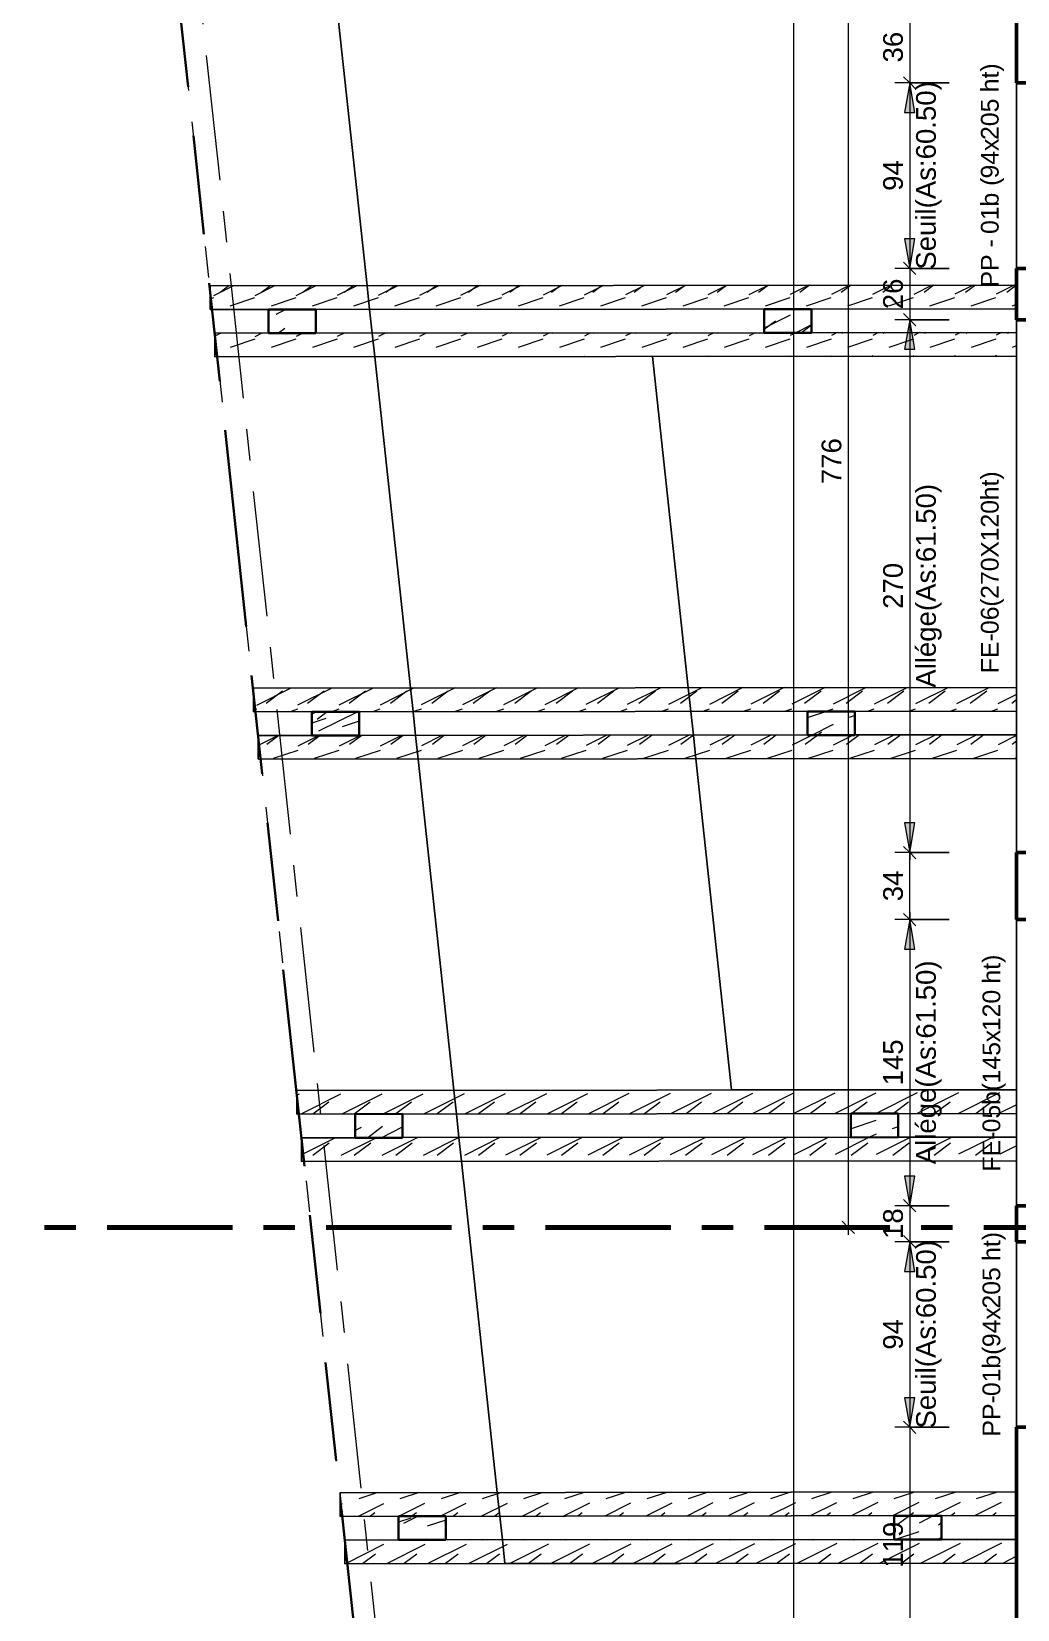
# Model space of a CAD drawing. Header units: metres. Extents: x 399 to 3028, y -427 to 863.
# Drawn here: x 405.5 to 410.5, y -414.57 to -406.57 of the extents above; entities that cross this region are included whole.
import ezdxf

# ---------------------------------------------------------------- set-up
doc = ezdxf.new("R2010")
doc.units = ezdxf.units.M
for name, pattern in [('Caché', [0.265, 0.175, -0.09]), ('Double tiret', [2.75, 1, -0.25, 0.5, -0.25, 0.5, -0.25]), ('Ligne de quadrillage', [1.11125, 0.635, -0.15875, 0.15875, -0.15875]), ('Tiret', [0.3175, 0.15875, -0.15875])]:
    doc.linetypes.add(name, pattern=pattern)
for name, color, linetype, lineweight in [('A-ANNO-DIMS', 211, 'Continuous', 9), ('A-ANNO-DIMS-50', 211, 'Continuous', 9), ('A-DETL', 90, 'Continuous', 18), ('A-DOOR-IDEN', 31, 'Continuous', 18), ('A-FLOR', 192, 'Continuous', 18), ('A-GLAZ-IDEN', 152, 'Continuous', 18), ('A-WALL', 113, 'Continuous', 18), ('L-SITE', 91, 'Double tiret', 35), ('S-BEAM', 12, 'Continuous', 18), ('S-COLS', 52, 'Continuous', 18), ('S-GRID', 1, 'Continuous', 9)]:
    doc.layers.add(name, color=color, linetype=linetype, lineweight=lineweight)
doc.styles.add('Arial', font='arial.ttf', dxfattribs={"height": 0.1})
doc.styles.add('Arial_6', font='arial.ttf', dxfattribs={"height": 0.09})
doc.dimstyles.new('AES-_COTATION_1_50_2', dxfattribs={"dimscale": 0.3048, "dimtxt": 0.102026, "dimasz": 0.205052, "dimexe": 0.246063, "dimexo": 0.0625, "dimgap": 0.016404, "dimtad": 1, "dimdec": 1, "dimlfac": 100, "dimrnd": 0.5, "dimdsep": 46, "dimtxsty": 'Arial', "dimblk1": 'OBLIQUE', "dimblk2": 'OBLIQUE', "dimsah": 1, "dimcen": 0.09, "dimdle": 0.123031, "dimazin": 0, "dimtfac": 1, "dimtdec": 4, "dimtix": 1, "dimtmove": 0, "dimatfit": 3, "dimfxl": 0.656168, "dimfxlon": 1, "dimtvp": 1, "dimtolj": 1, "dimtzin": 0, "dimarcsym": 2})
doc.dimstyles.new('AES-_COTATION_1_50_3', dxfattribs={"dimscale": 0.3048, "dimtxt": 0.102026, "dimasz": 0.205052, "dimexe": 0.246063, "dimexo": 0.0625, "dimgap": 0.016404, "dimtad": 1, "dimdec": 1, "dimlfac": 100, "dimrnd": 0.5, "dimdsep": 46, "dimtxsty": 'Arial', "dimblk1": 'OBLIQUE', "dimblk2": 'OBLIQUE', "dimsah": 1, "dimcen": 0.09, "dimdle": 0.123031, "dimazin": 0, "dimtfac": 1, "dimtdec": 4, "dimtix": 1, "dimtmove": 0, "dimatfit": 3, "dimfxl": 0.656168, "dimfxlon": 1, "dimtvp": 1, "dimtolj": 1, "dimtzin": 0, "dimarcsym": 2})
doc.dimstyles.new('AES-_COTATION_Allège_1_50', dxfattribs={"dimscale": 0.3048, "dimtxt": 0.102026, "dimasz": 0.492126, "dimexe": 0.246063, "dimexo": 0.0625, "dimgap": 0.016404, "dimtad": 1, "dimdec": 1, "dimlfac": 100, "dimrnd": 0.5, "dimdsep": 46, "dimtxsty": 'Arial', "dimsah": 1, "dimcen": 0.09, "dimdle": 0.123031, "dimazin": 0, "dimtfac": 1, "dimtdec": 4, "dimtix": 1, "dimtmove": 0, "dimatfit": 3, "dimfxl": 0.656168, "dimfxlon": 1, "dimtvp": 1, "dimtolj": 1, "dimtzin": 0, "dimarcsym": 2})
pattern_1 = [(216.87, (-38.043, -42.857), (0.625199256, 0.416401117), [0.104, -0.937]), (206.565, (-37.918, -42.919), (-0.207954508, -0.207954136), [0.233, -0.233]), (198.435, (-37.918, -43.023), (-0.416471782, -0.20839447), [0.132, -0.527])]
pattern_2 = [(216.811, (-445.139, 371.753), (0.6256277112, 0.415757101), [0.104, -0.937]), (206.506, (-445.014, 371.69), (-0.208168537, -0.207739886), [0.233, -0.233]), (198.376, (-445.014, 371.586), (-0.416686154, -0.2079655), [0.132, -0.527])]
pattern_3 = [(216.811, (-444.921, 369.714), (0.6256277112, 0.415757101), [0.104, -0.937]), (206.506, (-444.796, 369.652), (-0.208168537, -0.207739886), [0.233, -0.233]), (198.376, (-444.796, 369.548), (-0.416686154, -0.2079655), [0.132, -0.527])]
pattern_4 = [(216.811, (-444.703, 367.676), (0.6256277112, 0.415757101), [0.104, -0.937]), (206.506, (-444.578, 367.613), (-0.208168537, -0.207739886), [0.233, -0.233]), (198.376, (-444.578, 367.509), (-0.416686154, -0.2079655), [0.132, -0.527])]
pattern_5 = [(216.811, (-444.486, 365.638), (0.6256277112, 0.415757101), [0.104, -0.937]), (206.506, (-444.361, 365.575), (-0.208168537, -0.207739886), [0.233, -0.233]), (198.376, (-444.361, 365.471), (-0.416686154, -0.2079655), [0.132, -0.527])]

# ---------------------------------------------------------------- blocks, each defined once
blk = doc.blocks.new('P - AES_Poteau-618366-AES_EXE_BET_TZ_R_1_COF_0100-Plan coffrage PH R_1 Diffusion')
at = {"layer": 'S-COLS'}
h = blk.add_hatch(dxfattribs=at)
h.set_pattern_fill('FP_2', color=34, style=0, pattern_type=2)
h.set_pattern_definition(pattern_2)
h.paths.add_polyline_path([(-0.12, -0.06), (0.12, -0.06), (0.12, 0.06), (-0.12, 0.0598), (-0.12, -0.06)])
h = blk.add_hatch(dxfattribs=at)
h.set_pattern_fill('FP_2', color=34, style=0, pattern_type=2)
h.set_pattern_definition(pattern_2)
h.paths.add_polyline_path([(-0.12, -0.06), (0.12, -0.06), (0.12, 0.06), (-0.12, 0.0598), (-0.12, -0.06)])
at = {"layer": 'S-COLS', "color": 44, "lineweight": 35}
for p, q in [((-0.12, 0.06), (0.12, 0.06)), ((-0.12, -0.06), (-0.12, 0.06)), ((0.12, 0.06), (0.12, -0.06)), ((0.12, -0.06), (-0.12, -0.06))]:
    blk.add_line(p, q, dxfattribs=at)
blk = doc.blocks.new('P - AES_Poteau-V1-AES_EXE_BET_TZ_R_1_COF_0100-Plan coffrage PH R_1 Diffusion')
at = {"layer": 'S-COLS'}
h = blk.add_hatch(dxfattribs=at)
h.set_pattern_fill('FP_3', color=34, style=0, pattern_type=2)
h.set_pattern_definition(pattern_3)
h.paths.add_polyline_path([(-0.12, -0.06), (0.12, -0.06), (0.12, 0.06), (-0.12, 0.0598), (-0.12, -0.06)])
h = blk.add_hatch(dxfattribs=at)
h.set_pattern_fill('FP_3', color=34, style=0, pattern_type=2)
h.set_pattern_definition(pattern_3)
h.paths.add_polyline_path([(-0.12, -0.06), (0.12, -0.06), (0.12, 0.06), (-0.12, 0.0598), (-0.12, -0.06)])
at = {"layer": 'S-COLS', "color": 44, "lineweight": 35}
for p, q in [((-0.12, 0.06), (0.12, 0.06)), ((-0.12, -0.06), (-0.12, 0.06)), ((0.12, 0.06), (0.12, -0.06)), ((0.12, -0.06), (-0.12, -0.06))]:
    blk.add_line(p, q, dxfattribs=at)
blk = doc.blocks.new('P - AES_Poteau-V2-AES_EXE_BET_TZ_R_1_COF_0100-Plan coffrage PH R_1 Diffusion')
at = {"layer": 'S-COLS'}
h = blk.add_hatch(dxfattribs=at)
h.set_pattern_fill('FP_4', color=34, style=0, pattern_type=2)
h.set_pattern_definition(pattern_4)
h.paths.add_polyline_path([(-0.12, -0.06), (0.12, -0.06), (0.12, 0.06), (-0.12, 0.0598), (-0.12, -0.06)])
h = blk.add_hatch(dxfattribs=at)
h.set_pattern_fill('FP_4', color=34, style=0, pattern_type=2)
h.set_pattern_definition(pattern_4)
h.paths.add_polyline_path([(-0.12, -0.06), (0.12, -0.06), (0.12, 0.06), (-0.12, 0.0598), (-0.12, -0.06)])
at = {"layer": 'S-COLS', "color": 44, "lineweight": 35}
for p, q in [((-0.12, 0.06), (0.12, 0.06)), ((-0.12, -0.06), (-0.12, 0.06)), ((0.12, 0.06), (0.12, -0.06)), ((0.12, -0.06), (-0.12, -0.06))]:
    blk.add_line(p, q, dxfattribs=at)
blk = doc.blocks.new('P - AES_Poteau-V3-AES_EXE_BET_TZ_R_1_COF_0100-Plan coffrage PH R_1 Diffusion')
at = {"layer": 'S-COLS'}
h = blk.add_hatch(dxfattribs=at)
h.set_pattern_fill('FP_5', color=34, style=0, pattern_type=2)
h.set_pattern_definition(pattern_5)
h.paths.add_polyline_path([(-0.12, -0.06), (0.12, -0.06), (0.12, 0.06), (-0.12, 0.0596), (-0.12, -0.058)])
h = blk.add_hatch(dxfattribs=at)
h.set_pattern_fill('FP_5', color=34, style=0, pattern_type=2)
h.set_pattern_definition(pattern_5)
h.paths.add_polyline_path([(-0.12, -0.06), (0.12, -0.06), (0.12, 0.06), (-0.12, 0.0596), (-0.12, -0.058)])
at = {"layer": 'S-COLS', "color": 44, "lineweight": 35}
for p, q in [((-0.12, 0.06), (0.12, 0.06)), ((-0.12, -0.06), (-0.12, 0.06)), ((0.12, 0.06), (0.12, -0.06)), ((0.12, -0.06), (-0.12, -0.06))]:
    blk.add_line(p, q, dxfattribs=at)
blk = doc.blocks.new('Family - ___-883270-AES_EXE_BET_TZ_R_1_COF_0100-Plan coffrage PH R_1 Diffusion')
at = {"layer": 'A-DETL', "linetype": 'Tiret'}
blk.add_line((441.0484, -340.5755), (447.9666, -373.0035), dxfattribs=at)
at = {"layer": 'L-SITE'}
blk.add_line((441.0484, -340.5755), (447.9666, -373.0035), dxfattribs=at)
blk = doc.blocks.new('DIMBLOCK346-AES_EXE_BET_TZ_R_1_COF_0100-Plan coffrage PH R_1 Diffusion')
at = {"layer": 'A-ANNO-DIMS-50', "transparency": 16777216}
for p, q in [((409.949, -406.4697), (409.9177, -406.4385)), ((409.949, -406.4322), (409.949, -406.8681)), ((410.149, -406.4697), (409.874, -406.4697)), ((409.949, -406.4697), (409.9802, -406.501)), ((409.949, -406.4697), (410.149, -406.4697)), ((410.149, -406.8306), (409.874, -406.8307)), ((409.949, -406.8306), (409.9177, -406.7994)), ((409.949, -406.8306), (409.9802, -406.8619)), ((409.949, -406.8306), (410.149, -406.8306))]:
    blk.add_line(p, q, dxfattribs=at)
at = {"layer": 'A-ANNO-DIMS-50', "color": 0, "transparency": 16777216, "insert": (409.8141, -406.7271), "char_height": 0.1, "width": 0.184588, "attachment_point": 1, "rotation": 90, "line_spacing_factor": 0.941778, "style": 'Arial'}
blk.add_mtext('36', dxfattribs=at)
blk = doc.blocks.new('_Oblique')
at = {"color": 0, "linetype": 'ByBlock', "lineweight": -2}
blk.add_line((-0.5, -0.5), (0.5, 0.5), dxfattribs=at)
blk = doc.blocks.new('DIMBLOCK347-AES_EXE_BET_TZ_R_1_COF_0100-Plan coffrage PH R_1 Diffusion')
at = {"layer": 'A-ANNO-DIMS-50', "transparency": 16777216}
for points in [[(409.949, -406.8306), (409.9225, -406.9807), (409.9754, -406.9807)], [(409.949, -407.7706), (409.9754, -407.6207), (409.9225, -407.6207)]]:
    blk.add_hatch(color=256, dxfattribs=at).paths.add_polyline_path(points)
for p, q in [((410.149, -406.8306), (409.874, -406.8307)), ((409.949, -406.8306), (409.9225, -406.9807)), ((409.949, -406.7931), (409.949, -407.8081)), ((409.9754, -406.9807), (409.949, -406.8306)), ((409.949, -406.8306), (410.149, -406.8306)), ((409.9225, -406.9807), (409.9754, -406.9807)), ((409.9754, -407.6207), (409.9225, -407.6207)), ((409.9225, -407.6207), (409.949, -407.7706)), ((409.949, -407.7706), (409.9754, -407.6207)), ((410.149, -407.7706), (409.874, -407.7707)), ((409.949, -407.7706), (410.149, -407.7706))]:
    blk.add_line(p, q, dxfattribs=at)
at = {"layer": 'A-ANNO-DIMS-50', "color": 0, "transparency": 16777216, "char_height": 0.1, "attachment_point": 1, "line_spacing_factor": 0.941778, "style": 'Arial'}
for s, insert, width, rotation in [('Seuil(As:60.50)', (409.9811, -407.777), 1.143318, 90.00085), ('94', (409.8141, -407.3776), 0.184588, 90)]:
    blk.add_mtext(s, dxfattribs=dict(at, insert=insert, width=width, rotation=rotation))
blk = doc.blocks.new('DIMBLOCK348-AES_EXE_BET_TZ_R_1_COF_0100-Plan coffrage PH R_1 Diffusion')
at = {"layer": 'A-ANNO-DIMS-50', "transparency": 16777216}
for p, q in [((409.949, -407.7331), (409.949, -408.0678)), ((410.149, -407.7706), (409.874, -407.7707)), ((409.949, -407.7706), (409.9177, -407.7394)), ((409.949, -407.7706), (409.9802, -407.8019)), ((409.949, -407.7706), (410.149, -407.7706)), ((410.149, -408.0303), (409.874, -408.0303)), ((409.949, -408.0303), (409.9177, -407.9991)), ((409.949, -408.0303), (409.9802, -408.0616)), ((409.949, -408.0303), (410.149, -408.0303))]:
    blk.add_line(p, q, dxfattribs=at)
at = {"layer": 'A-ANNO-DIMS-50', "color": 0, "transparency": 16777216, "insert": (409.8142, -407.9774), "char_height": 0.1, "width": 0.184588, "attachment_point": 1, "rotation": 90, "line_spacing_factor": 0.941778, "style": 'Arial'}
blk.add_mtext('26', dxfattribs=at)
blk = doc.blocks.new('DIMBLOCK349-AES_EXE_BET_TZ_R_1_COF_0100-Plan coffrage PH R_1 Diffusion')
at = {"layer": 'A-ANNO-DIMS-50', "transparency": 16777216}
for points in [[(409.949, -408.0303), (409.9225, -408.1803), (409.9754, -408.1803)], [(409.949, -410.7303), (409.9755, -410.5803), (409.9226, -410.5803)]]:
    blk.add_hatch(color=256, dxfattribs=at).paths.add_polyline_path(points)
for p, q in [((410.149, -408.0303), (409.874, -408.0303)), ((409.949, -408.0303), (409.9225, -408.1803)), ((409.949, -407.9928), (409.949, -410.7678)), ((409.9754, -408.1803), (409.949, -408.0303)), ((409.949, -408.0303), (410.149, -408.0303)), ((409.9225, -408.1803), (409.9754, -408.1803)), ((409.9755, -410.5803), (409.9226, -410.5803)), ((409.9226, -410.5803), (409.949, -410.7303)), ((409.949, -410.7303), (409.9755, -410.5803)), ((410.149, -410.7303), (409.874, -410.7303)), ((409.949, -410.7303), (410.149, -410.7303))]:
    blk.add_line(p, q, dxfattribs=at)
at = {"layer": 'A-ANNO-DIMS-50', "color": 0, "transparency": 16777216, "char_height": 0.1, "attachment_point": 1, "line_spacing_factor": 0.941778, "style": 'Arial'}
for s, insert, width, rotation in [('Allége(As:61.50)', (409.9811, -409.8952), 1.235613, 90.00085), ('270', (409.8142, -409.4957), 0.276883, 90)]:
    blk.add_mtext(s, dxfattribs=dict(at, insert=insert, width=width, rotation=rotation))
blk = doc.blocks.new('DIMBLOCK350-AES_EXE_BET_TZ_R_1_COF_0100-Plan coffrage PH R_1 Diffusion')
at = {"layer": 'A-ANNO-DIMS-50', "transparency": 16777216}
for p, q in [((409.949, -411.1074), (409.949, -410.6928)), ((410.149, -410.7303), (409.874, -410.7303)), ((409.949, -410.7303), (409.9178, -410.6991)), ((409.949, -410.7303), (409.9803, -410.7616)), ((409.949, -410.7303), (410.149, -410.7303)), ((410.149, -411.0699), (409.874, -411.0699)), ((409.949, -411.0699), (409.9178, -411.0387)), ((409.949, -411.0699), (409.9803, -411.1012)), ((409.949, -411.0699), (410.149, -411.0699))]:
    blk.add_line(p, q, dxfattribs=at)
at = {"layer": 'A-ANNO-DIMS-50', "color": 0, "transparency": 16777216, "insert": (409.8142, -410.9771), "char_height": 0.1, "width": 0.184588, "attachment_point": 1, "rotation": 90, "line_spacing_factor": 0.941778, "style": 'Arial'}
blk.add_mtext('34', dxfattribs=at)
blk = doc.blocks.new('DIMBLOCK351-AES_EXE_BET_TZ_R_1_COF_0100-Plan coffrage PH R_1 Diffusion')
at = {"layer": 'A-ANNO-DIMS-50', "transparency": 16777216}
for points in [[(409.949, -411.0699), (409.9226, -411.2199), (409.9755, -411.2199)], [(409.949, -412.5199), (409.9755, -412.3699), (409.9226, -412.3699)]]:
    blk.add_hatch(color=256, dxfattribs=at).paths.add_polyline_path(points)
for p, q in [((410.149, -411.0699), (409.874, -411.0699)), ((409.949, -411.0699), (409.9226, -411.2199)), ((409.949, -411.0324), (409.949, -412.5574)), ((409.9755, -411.2199), (409.949, -411.0699)), ((409.949, -411.0699), (410.149, -411.0699)), ((409.9226, -411.2199), (409.9755, -411.2199)), ((409.9755, -412.3699), (409.9226, -412.3699)), ((409.9226, -412.3699), (409.949, -412.5199)), ((409.949, -412.5199), (409.9755, -412.3699)), ((410.149, -412.5199), (409.874, -412.5199)), ((409.949, -412.5199), (410.149, -412.5199))]:
    blk.add_line(p, q, dxfattribs=at)
at = {"layer": 'A-ANNO-DIMS-50', "color": 0, "transparency": 16777216, "char_height": 0.1, "attachment_point": 1, "line_spacing_factor": 0.941778, "style": 'Arial'}
for s, insert, width, rotation in [('Allége(As:61.50)', (409.9812, -412.3098), 1.235613, 90.00085), ('145', (409.8142, -411.9103), 0.276883, 90)]:
    blk.add_mtext(s, dxfattribs=dict(at, insert=insert, width=width, rotation=rotation))
blk = doc.blocks.new('DIMBLOCK352-AES_EXE_BET_TZ_R_1_COF_0100-Plan coffrage PH R_1 Diffusion')
at = {"layer": 'A-ANNO-DIMS-50', "transparency": 16777216}
for p, q in [((410.149, -412.5199), (409.874, -412.5199)), ((409.949, -412.5199), (409.9178, -412.4887)), ((409.949, -412.4824), (409.949, -412.7399)), ((409.949, -412.5199), (409.9803, -412.5512)), ((409.949, -412.5199), (410.149, -412.5199)), ((409.949, -412.7024), (409.9178, -412.6711)), ((410.149, -412.7024), (409.874, -412.7024)), ((409.949, -412.7024), (409.9803, -412.7336)), ((409.949, -412.7024), (410.149, -412.7024))]:
    blk.add_line(p, q, dxfattribs=at)
at = {"layer": 'A-ANNO-DIMS-50', "color": 0, "transparency": 16777216, "insert": (409.8142, -412.6881), "char_height": 0.1, "width": 0.184588, "attachment_point": 1, "rotation": 90, "line_spacing_factor": 0.941778, "style": 'Arial'}
blk.add_mtext('18', dxfattribs=at)
blk = doc.blocks.new('DIMBLOCK353-AES_EXE_BET_TZ_R_1_COF_0100-Plan coffrage PH R_1 Diffusion')
at = {"layer": 'A-ANNO-DIMS-50', "transparency": 16777216}
for points in [[(409.949, -412.7024), (409.9226, -412.8524), (409.9755, -412.8524)], [(409.9491, -413.6424), (409.9755, -413.4924), (409.9226, -413.4924)]]:
    blk.add_hatch(color=256, dxfattribs=at).paths.add_polyline_path(points)
for p, q in [((409.949, -412.6649), (409.9491, -413.6799)), ((410.149, -412.7024), (409.874, -412.7024)), ((409.949, -412.7024), (409.9226, -412.8524)), ((409.9755, -412.8524), (409.949, -412.7024)), ((409.949, -412.7024), (410.149, -412.7024)), ((409.9226, -412.8524), (409.9755, -412.8524)), ((409.9755, -413.4924), (409.9226, -413.4924)), ((409.9226, -413.4924), (409.9491, -413.6424)), ((409.9491, -413.6424), (409.9755, -413.4924)), ((410.1491, -413.6424), (409.8741, -413.6424)), ((409.9491, -413.6424), (410.1491, -413.6424))]:
    blk.add_line(p, q, dxfattribs=at)
at = {"layer": 'A-ANNO-DIMS-50', "color": 0, "transparency": 16777216, "char_height": 0.1, "attachment_point": 1, "line_spacing_factor": 0.941778, "style": 'Arial'}
for s, insert, width, rotation in [('Seuil(As:60.50)', (409.9812, -413.6488), 1.143318, 90.00085), ('94', (409.8142, -413.2493), 0.184588, 90)]:
    blk.add_mtext(s, dxfattribs=dict(at, insert=insert, width=width, rotation=rotation))
blk = doc.blocks.new('DIMBLOCK354-AES_EXE_BET_TZ_R_1_COF_0100-Plan coffrage PH R_1 Diffusion')
at = {"layer": 'A-ANNO-DIMS-50', "transparency": 16777216}
for p, q in [((410.1491, -413.6424), (409.8741, -413.6424)), ((409.9491, -413.6424), (409.9178, -413.6111)), ((409.9491, -413.6049), (409.9491, -414.872)), ((409.9491, -413.6424), (409.9803, -413.6736)), ((409.9491, -413.6424), (410.1491, -413.6424)), ((410.1491, -414.8345), (409.8741, -414.8346)), ((409.9491, -414.8345), (409.9178, -414.8033)), ((409.9491, -414.8345), (409.9803, -414.8658)), ((409.9491, -414.8345), (410.1491, -414.8345))]:
    blk.add_line(p, q, dxfattribs=at)
at = {"layer": 'A-ANNO-DIMS-50', "color": 0, "transparency": 16777216, "insert": (409.8142, -414.3538), "char_height": 0.1, "width": 0.276883, "attachment_point": 1, "rotation": 90, "line_spacing_factor": 0.941778, "style": 'Arial'}
blk.add_mtext('119', dxfattribs=at)
blk = doc.blocks.new('DIMBLOCK784-AES_EXE_BET_TZ_R_1_COF_0100-Plan coffrage PH R_1 Diffusion')
at = {"layer": 'A-ANNO-DIMS-50', "transparency": 16777216}
for p, q in [((409.6368, -404.8672), (409.6055, -404.8359)), ((409.6368, -404.8297), (409.6369, -412.6668)), ((409.8368, -404.8672), (409.5618, -404.8672)), ((409.6368, -404.8672), (409.668, -404.8984)), ((409.6368, -404.8672), (409.8368, -404.8672)), ((409.6369, -412.6293), (409.6057, -412.598)), ((409.8369, -412.6293), (409.5619, -412.6293)), ((409.6369, -412.6293), (409.6682, -412.6605)), ((409.6369, -412.6293), (409.8369, -412.6293))]:
    blk.add_line(p, q, dxfattribs=at)
at = {"layer": 'A-ANNO-DIMS-50', "color": 0, "transparency": 16777216, "insert": (409.502, -408.8636), "char_height": 0.1, "width": 0.276883, "attachment_point": 1, "rotation": 90, "line_spacing_factor": 0.941778, "style": 'Arial'}
blk.add_mtext('776', dxfattribs=at)
blk = doc.blocks.new('DIMBLOCK785-AES_EXE_BET_TZ_R_1_COF_0100-Plan coffrage PH R_1 Diffusion')
at = {"layer": 'A-ANNO-DIMS-50', "transparency": 16777216}
for p, q in [((409.362, -417.0847), (409.362, -392.707)), ((409.162, -392.7445), (409.437, -392.7445)), ((409.362, -392.7445), (409.162, -392.7445)), ((409.362, -392.7445), (409.3307, -392.7132)), ((409.362, -392.7445), (409.3932, -392.7757)), ((409.562, -417.0472), (409.287, -417.0472)), ((409.362, -417.0472), (409.3307, -417.016)), ((409.362, -417.0472), (409.3932, -417.0785)), ((409.362, -417.0472), (409.562, -417.0472))]:
    blk.add_line(p, q, dxfattribs=at)
at = {"layer": 'A-ANNO-DIMS-50', "color": 0, "transparency": 16777216, "insert": (409.2271, -405.1078), "char_height": 0.1, "width": 0.50856, "attachment_point": 1, "rotation": 90, "line_spacing_factor": 0.941778, "style": 'Arial'}
blk.add_mtext('2430.5', dxfattribs=at)

msp = doc.modelspace()

# ---------------------------------------------------------------- hatches: boundary and pattern name
at = {"layer": 'S-BEAM'}
h = msp.add_hatch(dxfattribs=at)
h.set_pattern_fill('FP_1', color=9, style=0, pattern_type=2)
h.set_pattern_definition(pattern_1)
h.paths.add_polyline_path([(406.6971, -407.859), (406.6971, -407.9789), (410.4909, -407.9751), (410.4908, -407.8551), (406.9372, -407.8587)])
h.paths.add_polyline_path([(406.4016, -407.9793), (406.6971, -407.979), (406.6971, -407.859), (406.4015, -407.8593)])
h = msp.add_hatch(dxfattribs=at)
h.set_pattern_fill('FP_1', color=9, style=0, pattern_type=2)
h.set_pattern_definition(pattern_1)
h.paths.add_polyline_path([(406.6971, -407.859), (406.6971, -407.9789), (410.4909, -407.9751), (410.4908, -407.8551), (406.9372, -407.8587)])
h.paths.add_polyline_path([(406.4016, -407.9793), (406.6971, -407.979), (406.6971, -407.859), (406.4015, -407.8593)])
h = msp.add_hatch(dxfattribs=at)
h.set_pattern_fill('FP_1', color=9, style=0, pattern_type=2)
h.set_pattern_definition(pattern_1)
h.paths.add_polyline_path([(406.4253, -408.2193), (410.4909, -408.2151), (410.4908, -408.0951), (406.4252, -408.0993)])
h = msp.add_hatch(dxfattribs=at)
h.set_pattern_fill('FP_1', color=9, style=0, pattern_type=2)
h.set_pattern_definition(pattern_1)
h.paths.add_polyline_path([(406.4253, -408.2193), (410.4909, -408.2151), (410.4908, -408.0951), (406.4252, -408.0993)])
h = msp.add_hatch(dxfattribs=at)
h.set_pattern_fill('FP_1', color=9, style=0, pattern_type=2)
h.set_pattern_definition(pattern_1)
h.paths.add_polyline_path([(406.6213, -410.0173), (410.4909, -410.0133), (410.4908, -409.8933), (406.6211, -409.8973)])
h = msp.add_hatch(dxfattribs=at)
h.set_pattern_fill('FP_1', color=9, style=0, pattern_type=2)
h.set_pattern_definition(pattern_1)
h.paths.add_polyline_path([(406.6213, -410.0173), (410.4909, -410.0133), (410.4908, -409.8933), (406.6211, -409.8973)])
h = msp.add_hatch(dxfattribs=at)
h.set_pattern_fill('FP_1', color=9, style=0, pattern_type=2)
h.set_pattern_definition(pattern_1)
h.paths.add_polyline_path([(406.645, -410.2573), (410.4909, -410.2533), (410.4908, -410.1333), (409.671, -410.1342), (409.671, -410.1348), (409.431, -410.1348), (409.4308, -410.1344), (406.6449, -410.1373)])
h = msp.add_hatch(dxfattribs=at)
h.set_pattern_fill('FP_1', color=9, style=0, pattern_type=2)
h.set_pattern_definition(pattern_1)
h.paths.add_polyline_path([(406.645, -410.2573), (410.4909, -410.2533), (410.4908, -410.1333), (409.671, -410.1342), (409.671, -410.1348), (409.431, -410.1348), (409.4308, -410.1344), (406.6449, -410.1373)])
h = msp.add_hatch(dxfattribs=at)
h.set_pattern_fill('FP_1', color=9, style=0, pattern_type=2)
h.set_pattern_definition(pattern_1)
h.paths.add_polyline_path([(406.8409, -412.0555), (410.4909, -412.0518), (410.4909, -411.9318), (406.8408, -411.9355)])
h = msp.add_hatch(dxfattribs=at)
h.set_pattern_fill('FP_1', color=9, style=0, pattern_type=2)
h.set_pattern_definition(pattern_1)
h.paths.add_polyline_path([(406.8409, -412.0555), (410.4909, -412.0518), (410.4909, -411.9318), (406.8408, -411.9355)])
h = msp.add_hatch(dxfattribs=at)
h.set_pattern_fill('FP_1', color=9, style=0, pattern_type=2)
h.set_pattern_definition(pattern_1)
h.paths.add_polyline_path([(406.8647, -412.2955), (410.4909, -412.2917), (410.4909, -412.1718), (409.8906, -412.1724), (409.8906, -412.173), (409.6506, -412.173), (409.6505, -412.1726), (406.8645, -412.1755)])
h = msp.add_hatch(dxfattribs=at)
h.set_pattern_fill('FP_1', color=9, style=0, pattern_type=2)
h.set_pattern_definition(pattern_1)
h.paths.add_polyline_path([(406.8647, -412.2955), (410.4909, -412.2917), (410.4909, -412.1718), (409.8906, -412.1724), (409.8906, -412.173), (409.6506, -412.173), (409.6505, -412.1726), (406.8645, -412.1755)])
h = msp.add_hatch(dxfattribs=at)
h.set_pattern_fill('FP_1', color=9, style=0, pattern_type=2)
h.set_pattern_definition(pattern_1)
h.paths.add_polyline_path([(407.0606, -414.0937), (410.491, -414.0902), (410.4909, -413.9702), (407.0605, -413.9737)])
h = msp.add_hatch(dxfattribs=at)
h.set_pattern_fill('FP_1', color=9, style=0, pattern_type=2)
h.set_pattern_definition(pattern_1)
h.paths.add_polyline_path([(407.0606, -414.0937), (410.491, -414.0902), (410.4909, -413.9702), (407.0605, -413.9737)])
h = msp.add_hatch(dxfattribs=at)
h.set_pattern_fill('FP_1', color=9, style=0, pattern_type=2)
h.set_pattern_definition(pattern_1)
h.paths.add_polyline_path([(407.0843, -414.3337), (410.491, -414.3302), (410.4909, -414.2102), (410.1105, -414.2106), (410.1105, -414.2112), (409.8705, -414.2112), (409.8704, -414.2108), (407.0842, -414.2137), (407.0843, -414.3328)])
h = msp.add_hatch(dxfattribs=at)
h.set_pattern_fill('FP_1', color=9, style=0, pattern_type=2)
h.set_pattern_definition(pattern_1)
h.paths.add_polyline_path([(407.0843, -414.3337), (410.491, -414.3302), (410.4909, -414.2102), (410.1105, -414.2106), (410.1105, -414.2112), (409.8705, -414.2112), (409.8704, -414.2108), (407.0842, -414.2137), (407.0843, -414.3328)])
at = {"layer": 'S-COLS'}
h = msp.add_hatch(dxfattribs=at)
h.set_pattern_fill('FP_1', color=34, style=0, pattern_type=2)
h.set_pattern_definition(pattern_1)
h.paths.add_polyline_path([(409.2113, -408.0969), (409.4513, -408.0966), (409.4512, -407.9766), (409.2112, -407.9769), (409.2113, -408.0966)])
h = msp.add_hatch(dxfattribs=at)
h.set_pattern_fill('FP_1', color=34, style=0, pattern_type=2)
h.set_pattern_definition(pattern_1)
h.paths.add_polyline_path([(409.2113, -408.0969), (409.4513, -408.0966), (409.4512, -407.9766), (409.2112, -407.9769), (409.2113, -408.0966)])
h = msp.add_hatch(dxfattribs=at)
h.set_pattern_fill('FP_1', color=34, style=0, pattern_type=2)
h.set_pattern_definition(pattern_1)
h.paths.add_polyline_path([(409.431, -410.1351), (409.671, -410.1348), (409.6708, -410.0148), (409.4308, -410.0151), (409.431, -410.1348)])
h = msp.add_hatch(dxfattribs=at)
h.set_pattern_fill('FP_1', color=34, style=0, pattern_type=2)
h.set_pattern_definition(pattern_1)
h.paths.add_polyline_path([(409.431, -410.1351), (409.671, -410.1348), (409.6708, -410.0148), (409.4308, -410.0151), (409.431, -410.1348)])
h = msp.add_hatch(dxfattribs=at)
h.set_pattern_fill('FP_1', color=34, style=0, pattern_type=2)
h.set_pattern_definition(pattern_1)
h.paths.add_polyline_path([(409.6506, -412.1733), (409.8906, -412.173), (409.8905, -412.053), (409.6505, -412.0533), (409.6506, -412.173)])
h = msp.add_hatch(dxfattribs=at)
h.set_pattern_fill('FP_1', color=34, style=0, pattern_type=2)
h.set_pattern_definition(pattern_1)
h.paths.add_polyline_path([(409.6506, -412.1733), (409.8906, -412.173), (409.8905, -412.053), (409.6505, -412.0533), (409.6506, -412.173)])
h = msp.add_hatch(dxfattribs=at)
h.set_pattern_fill('FP_1', color=34, style=0, pattern_type=2)
h.set_pattern_definition(pattern_1)
h.paths.add_polyline_path([(409.8705, -414.2115), (410.1105, -414.2112), (410.1104, -414.0912), (409.8704, -414.0915), (409.8704, -414.0937)])
h = msp.add_hatch(dxfattribs=at)
h.set_pattern_fill('FP_1', color=34, style=0, pattern_type=2)
h.set_pattern_definition(pattern_1)
h.paths.add_polyline_path([(409.8705, -414.2115), (410.1105, -414.2112), (410.1104, -414.0912), (409.8704, -414.0915), (409.8704, -414.0937)])

# ---------------------------------------------------------------- linework, layer by layer
at = {"layer": 'A-FLOR', "color": 31, "lineweight": 25}
for p, q in [((407.1974, -407.8584), (407.0161, -406.18)), ((410.4908, -406.1765), (410.4909, -407.9151)), ((407.2233, -408.0985), (407.2103, -407.9784)), ((410.4909, -407.9751), (410.4909, -408.1551)), ((407.4174, -409.8965), (407.2362, -408.2185)), ((410.4909, -408.2153), (408.6454, -408.2172)), ((408.6454, -408.2172), (408.8262, -409.895)), ((407.4433, -410.1365), (407.4304, -410.0165)), ((408.8392, -410.015), (408.8521, -410.135)), ((407.6375, -411.9347), (407.4563, -410.2564)), ((408.865, -410.255), (409.0458, -411.9322)), ((409.0458, -411.9322), (410.4909, -411.9317)), ((410.4909, -411.9317), (410.4909, -411.9918)), ((407.6634, -412.1746), (407.6504, -412.0547)), ((410.4909, -412.0518), (410.4909, -412.2318)), ((407.8576, -413.9729), (407.6764, -412.2946)), ((410.4909, -412.2917), (410.491, -414.0302)), ((407.8835, -414.2128), (407.8705, -414.0929)), ((410.491, -414.0902), (410.491, -414.2702)), ((410.491, -414.3302), (407.8964, -414.3328))]:
    msp.add_line(p, q, dxfattribs=at)
at = {"layer": 'A-FLOR', "color": 31, "linetype": 'Caché', "lineweight": 25}
for p, q in [((407.2103, -407.9784), (407.1974, -407.8585)), ((410.4909, -407.9151), (410.4909, -407.975)), ((407.2362, -408.2184), (407.2233, -408.0985)), ((410.4909, -408.1552), (410.4909, -408.2153)), ((407.4304, -410.0164), (407.4174, -409.8965)), ((408.8262, -409.8951), (408.8392, -410.015)), ((407.4563, -410.2564), (407.4433, -410.1365)), ((408.8521, -410.1351), (408.865, -410.2549)), ((407.6504, -412.0546), (407.6375, -411.9347)), ((410.4909, -411.9918), (410.4909, -412.0517)), ((407.6764, -412.2946), (407.6634, -412.1747)), ((410.4909, -412.2318), (410.4909, -412.2917)), ((407.8705, -414.0928), (407.8576, -413.9729)), ((410.491, -414.0302), (410.491, -414.0901)), ((407.8964, -414.3328), (407.8835, -414.2129)), ((410.491, -414.2702), (410.491, -414.3302))]:
    msp.add_line(p, q, dxfattribs=at)
at = {"layer": 'A-WALL', "color": 2, "lineweight": 50}
for p, q in [((410.4909, -406.8306), (410.4908, -406.4697)), ((410.6709, -406.8306), (410.4909, -406.8306)), ((410.4909, -408.0303), (410.4909, -407.7706)), ((410.4909, -407.7706), (410.6709, -407.7706)), ((410.6709, -408.0303), (410.4909, -408.0303)), ((410.4909, -411.0699), (410.4909, -410.7303)), ((410.4909, -410.7303), (410.6709, -410.7303)), ((410.6709, -411.0699), (410.4909, -411.0699)), ((410.4909, -412.7024), (410.4909, -412.5199)), ((410.4909, -412.5199), (410.6709, -412.5199)), ((410.6709, -412.7024), (410.4909, -412.7024)), ((410.491, -414.8345), (410.491, -413.6424)), ((410.491, -413.6424), (410.671, -413.6424))]:
    msp.add_line(p, q, dxfattribs=at)
at = {"layer": 'A-WALL', "color": 3, "lineweight": 25}
for p, q in [((410.4909, -406.8306), (410.4909, -407.7706)), ((410.4909, -408.0303), (410.4909, -410.7303)), ((410.4909, -411.0699), (410.4909, -412.5199)), ((410.4909, -412.7024), (410.491, -413.6424))]:
    msp.add_line(p, q, dxfattribs=at)
at = {"layer": 'S-BEAM', "color": 24, "lineweight": 25}
for p, q in [((406.4015, -407.8593), (410.4908, -407.8551)), ((406.4015, -407.8593), (406.4016, -407.9793)), ((410.4909, -407.9151), (410.4908, -407.8551)), ((410.4909, -407.9751), (406.9371, -407.9787)), ((410.4909, -407.9751), (410.4909, -407.9151)), ((406.6971, -407.979), (406.4016, -407.9793)), ((406.937, -407.9787), (406.6971, -407.979)), ((406.4252, -408.0993), (409.2113, -408.0964)), ((406.4252, -408.0993), (406.4253, -408.2193)), ((409.2113, -408.0964), (409.2113, -408.0969)), ((409.2113, -408.0969), (409.4513, -408.0966)), ((409.4513, -408.0962), (410.4908, -408.0951)), ((409.4513, -408.0966), (409.4513, -408.0962)), ((410.4909, -408.1551), (410.4908, -408.0951)), ((410.4909, -408.2151), (406.4253, -408.2193)), ((410.4909, -408.2151), (410.4909, -408.1551)), ((406.6211, -409.8973), (410.4908, -409.8933)), ((406.6211, -409.8973), (406.6213, -410.0173)), ((410.4909, -409.9533), (410.4908, -409.8933)), ((410.491, -410.0133), (410.4909, -409.9533)), ((410.4909, -410.0133), (406.6213, -410.0173)), ((406.6449, -410.1373), (406.9169, -410.137)), ((406.6449, -410.1373), (406.645, -410.2573)), ((406.9169, -410.137), (407.1568, -410.1367)), ((407.1569, -410.1367), (409.431, -410.1344)), ((409.431, -410.1344), (409.431, -410.1351)), ((409.431, -410.1351), (409.671, -410.1348)), ((409.671, -410.1342), (410.4908, -410.1333)), ((409.671, -410.1348), (409.671, -410.1342)), ((410.4909, -410.1933), (410.4908, -410.1333)), ((410.491, -410.2533), (410.4909, -410.1933)), ((410.4909, -410.2533), (406.645, -410.2573)), ((406.8408, -411.9355), (410.4909, -411.9318)), ((406.8408, -411.9355), (406.8409, -412.0555)), ((410.4909, -411.9918), (410.4909, -411.9318)), ((410.4909, -412.0518), (406.8409, -412.0555)), ((410.491, -412.0518), (410.4909, -411.9918)), ((406.8645, -412.1755), (407.1365, -412.1752)), ((406.8645, -412.1755), (406.8647, -412.2955)), ((407.1366, -412.1752), (407.3765, -412.1749)), ((407.3765, -412.1749), (409.6506, -412.1726)), ((409.6506, -412.1726), (409.6506, -412.1733)), ((409.6506, -412.1733), (409.8906, -412.173)), ((409.8906, -412.1724), (410.4909, -412.1718)), ((409.8906, -412.173), (409.8906, -412.1724)), ((410.4909, -412.2318), (410.4909, -412.1718)), ((410.4909, -412.2918), (406.8647, -412.2955)), ((410.491, -412.2918), (410.4909, -412.2318)), ((407.0605, -413.9737), (410.4909, -413.9702)), ((407.0605, -413.9737), (407.0606, -414.0937)), ((410.491, -414.0302), (410.4909, -413.9702)), ((410.491, -414.0902), (410.491, -414.0302)), ((410.491, -414.0902), (407.0606, -414.0937)), ((407.0842, -414.2137), (407.3564, -414.2134)), ((407.0842, -414.2137), (407.0843, -414.3337)), ((407.3564, -414.2134), (407.5963, -414.2131)), ((407.5964, -414.2131), (409.8705, -414.2108)), ((409.8705, -414.2108), (409.8705, -414.2115)), ((409.8705, -414.2115), (410.1105, -414.2112)), ((410.1105, -414.2106), (410.4909, -414.2102)), ((410.1105, -414.2112), (410.1105, -414.2106)), ((410.491, -414.2702), (410.4909, -414.2102)), ((410.491, -414.3302), (410.491, -414.2702)), ((410.491, -414.3302), (407.0843, -414.3337))]:
    msp.add_line(p, q, dxfattribs=at)
at = {"layer": 'S-COLS', "color": 44, "lineweight": 35}
for p, q in [((409.2112, -407.9769), (409.4512, -407.9766)), ((409.2113, -408.0969), (409.2112, -407.9769)), ((409.4512, -407.9766), (409.4513, -408.0966)), ((409.4513, -408.0966), (409.2113, -408.0969)), ((409.4308, -410.0151), (409.6708, -410.0148)), ((409.431, -410.1351), (409.4308, -410.0151)), ((409.6708, -410.0148), (409.671, -410.1348)), ((409.671, -410.1348), (409.431, -410.1351)), ((409.6505, -412.0533), (409.8905, -412.053)), ((409.6506, -412.1733), (409.6505, -412.0533)), ((409.8905, -412.053), (409.8906, -412.173)), ((409.8906, -412.173), (409.6506, -412.1733)), ((409.8704, -414.0915), (410.1104, -414.0912)), ((409.8705, -414.2115), (409.8704, -414.0915)), ((410.1104, -414.0912), (410.1105, -414.2112)), ((410.1105, -414.2112), (409.8705, -414.2115))]:
    msp.add_line(p, q, dxfattribs=at)
at = {"layer": 'S-GRID', "linetype": 'Ligne de quadrillage'}
msp.add_line((403.5199, -380.1753), (408.2565, -424.0576), dxfattribs=at)
at = {"layer": 'S-GRID', "linetype": 'Ligne de quadrillage', "lineweight": 100}
msp.add_line((402.5455, -412.6293), (470.4955, -412.6293), dxfattribs=at)

# ---------------------------------------------------------------- block references
at = {"layer": 'L-SITE', "linetype": 'Tiret', "lineweight": 18, "rotation": 354.117617010805}
msp.add_blockref('Family - ___-883270-AES_EXE_BET_TZ_R_1_COF_0100-Plan coffrage PH R_1 Diffusion', (0, 0), dxfattribs=at)
at = {"layer": 'S-COLS', "color": 24, "lineweight": 25, "rotation": 0.05869832699800914}
for name, p in [('P - AES_Poteau-V3-AES_EXE_BET_TZ_R_1_COF_0100-Plan coffrage PH R_1 Diffusion', (406.8171, -408.0388)), ('P - AES_Poteau-V2-AES_EXE_BET_TZ_R_1_COF_0100-Plan coffrage PH R_1 Diffusion', (407.0368, -410.077)), ('P - AES_Poteau-V1-AES_EXE_BET_TZ_R_1_COF_0100-Plan coffrage PH R_1 Diffusion', (407.2565, -412.1151)), ('P - AES_Poteau-618366-AES_EXE_BET_TZ_R_1_COF_0100-Plan coffrage PH R_1 Diffusion', (407.4763, -414.1533))]:
    msp.add_blockref(name, p, dxfattribs=at)

# ---------------------------------------------------------------- texts
at = {"layer": 'A-DOOR-IDEN', "lineweight": 9, "char_height": 0.09, "attachment_point": 1, "rotation": 90, "style": 'Arial_6'}
for s, insert, width in [('ht)', (410.3098, -406.8784), 0.172363), ('205 ', (410.3098, -407.1199), 0.292616), ('94', (410.3098, -407.315), 0.168354), ('\\fArial|b0|i0|c178|p34|;x', (410.3098, -407.1761), 0.068143), ('b (', (410.3098, -407.4572), 0.172363), ('01', (410.3098, -407.5961), 0.168354), ('PP - ', (410.3098, -407.8673), 0.328692), ('ht)', (410.318, -412.7996), 0.172363), ('205 ', (410.318, -413.0411), 0.292616), ('\\fArial|b0|i0|c178|p34|;x', (410.318, -413.0973), 0.068143), ('94', (410.318, -413.2362), 0.168354), ('b(', (410.318, -413.3454), 0.132278), ('01', (410.318, -413.4843), 0.168354), ('PP-', (410.318, -413.6893), 0.248523)]:
    msp.add_mtext(s, dxfattribs=dict(at, insert=insert, width=width))
at = {"layer": 'A-GLAZ-IDEN', "lineweight": 9, "char_height": 0.09, "attachment_point": 1, "rotation": 90, "style": 'Arial_6'}
for s, insert, width in [('ht)', (410.3098, -408.9454), 0.172363), ('120', (410.3098, -409.1538), 0.252532), ('\\fArial|b0|i0|c178|p34|;X', (410.3098, -409.2365), 0.100211), ('270', (410.3098, -409.4448), 0.252532), ('\\fArial|b0|i0|c178|p34|;(', (410.3098, -409.4845), 0.048101), ('06', (410.3098, -409.6234), 0.168354), ('FE-', (410.3098, -409.8219), 0.240506), ('ht)', (410.318, -411.3941), 0.172363), ('120 ', (410.318, -411.6355), 0.292616), ('\\fArial|b0|i0|c178|p34|;x', (410.318, -411.6918), 0.068143), ('145', (410.318, -411.9001), 0.252532), ('b(', (410.318, -412.0093), 0.132278), ('05', (410.318, -412.1482), 0.168354), ('FE-', (410.318, -412.3466), 0.240506)]:
    msp.add_mtext(s, dxfattribs=dict(at, insert=insert, width=width))

# ---------------------------------------------------------------- dimensions: what is measured, and where the dimension line sits
at = {"layer": 'A-ANNO-DIMS'}
for base, p1, p2, angle, dimstyle, override, picture, middle in [((409.362, -392.7445), (409.562, -417.0472), (409.162, -392.7445), 90, 'AES-_COTATION_1_50_3', {"dimpost": '<>', "dimfxl": 24.305993}, 'DIMBLOCK785-AES_EXE_BET_TZ_R_1_COF_0100-Plan coffrage PH R_1 Diffusion', (409.3059, -404.8959)), ((409.6369, -412.6293), (409.8368, -404.8672), (409.8369, -412.6293), 270.00102, 'AES-_COTATION_1_50_3', {"dimpost": '<>', "dimfxl": 7.762064}, 'DIMBLOCK784-AES_EXE_BET_TZ_R_1_COF_0100-Plan coffrage PH R_1 Diffusion', (409.6929, -408.7482)), ((409.949, -406.8306), (410.149, -406.4697), (410.149, -406.8306), 270.00085, 'AES-_COTATION_1_50_2', {"dimpost": '<>', "dimfxl": 0.360908}, 'DIMBLOCK346-AES_EXE_BET_TZ_R_1_COF_0100-Plan coffrage PH R_1 Diffusion', (410.005, -406.6502)), ((409.949, -408.0303), (410.149, -407.7706), (410.149, -408.0303), 270.00085, 'AES-_COTATION_1_50_2', {"dimpost": '<>', "dimfxl": 0.259685}, 'DIMBLOCK348-AES_EXE_BET_TZ_R_1_COF_0100-Plan coffrage PH R_1 Diffusion', (410.005, -407.9005)), ((409.949, -410.7303), (410.149, -411.0699), (410.149, -410.7303), 270.00085, 'AES-_COTATION_1_50_2', {"dimpost": '<>', "dimfxl": 0.339607}, 'DIMBLOCK350-AES_EXE_BET_TZ_R_1_COF_0100-Plan coffrage PH R_1 Diffusion', (410.0051, -410.9001)), ((409.94905, -412.70238), (410.14905, -412.51994), (410.14905, -412.70238), 270.00085, 'AES-_COTATION_1_50_2', {"dimpost": '<>', "dimfxl": 0.182439}, 'DIMBLOCK352-AES_EXE_BET_TZ_R_1_COF_0100-Plan coffrage PH R_1 Diffusion', (410.0051, -412.61116)), ((409.9491, -414.8345), (410.1491, -413.6424), (410.1491, -414.8345), 270.00085, 'AES-_COTATION_1_50_2', {"dimpost": '<>', "dimfxl": 1.192169}, 'DIMBLOCK354-AES_EXE_BET_TZ_R_1_COF_0100-Plan coffrage PH R_1 Diffusion', (410.0051, -414.2385))]:
    dim = msp.add_linear_dim(base=base, p1=p1, p2=p2, angle=angle, dimstyle=dimstyle, override=override, dxfattribs=at)
    dim.commit()
    dim.dimension.update_dxf_attribs({"geometry": picture, "text_midpoint": middle})
for base, p1, p2, text, override, picture, middle in [((409.949, -407.7706), (410.149, -406.8306), (410.149, -407.7706), '<>\\XSeuil(As:60.50)', {"dimpost": '<>', "dimfxl": 0.94}, 'DIMBLOCK347-AES_EXE_BET_TZ_R_1_COF_0100-Plan coffrage PH R_1 Diffusion', (409.949, -407.3006)), ((409.949, -410.7303), (410.149, -408.0303), (410.149, -410.7303), '<>\\XAllége(As:61.50)', {"dimpost": '<>', "dimfxl": 2.7}, 'DIMBLOCK349-AES_EXE_BET_TZ_R_1_COF_0100-Plan coffrage PH R_1 Diffusion', (409.949, -409.3803)), ((409.949, -412.5199), (410.149, -411.0699), (410.149, -412.5199), '<>\\XAllége(As:61.50)', {"dimpost": '<>', "dimfxl": 1.45}, 'DIMBLOCK351-AES_EXE_BET_TZ_R_1_COF_0100-Plan coffrage PH R_1 Diffusion', (409.949, -411.7949)), ((409.9491, -413.6424), (410.149, -412.7024), (410.1491, -413.6424), '<>\\XSeuil(As:60.50)', {"dimpost": '<>', "dimfxl": 0.94}, 'DIMBLOCK353-AES_EXE_BET_TZ_R_1_COF_0100-Plan coffrage PH R_1 Diffusion', (409.9491, -413.1724))]:
    dim = msp.add_linear_dim(base=base, p1=p1, p2=p2, angle=270.00085, text=text, dimstyle='AES-_COTATION_Allège_1_50', override=override, dxfattribs=at)
    dim.commit()
    dim.dimension.update_dxf_attribs({"geometry": picture, "text_midpoint": middle})

doc.saveas('drawing.dxf')
